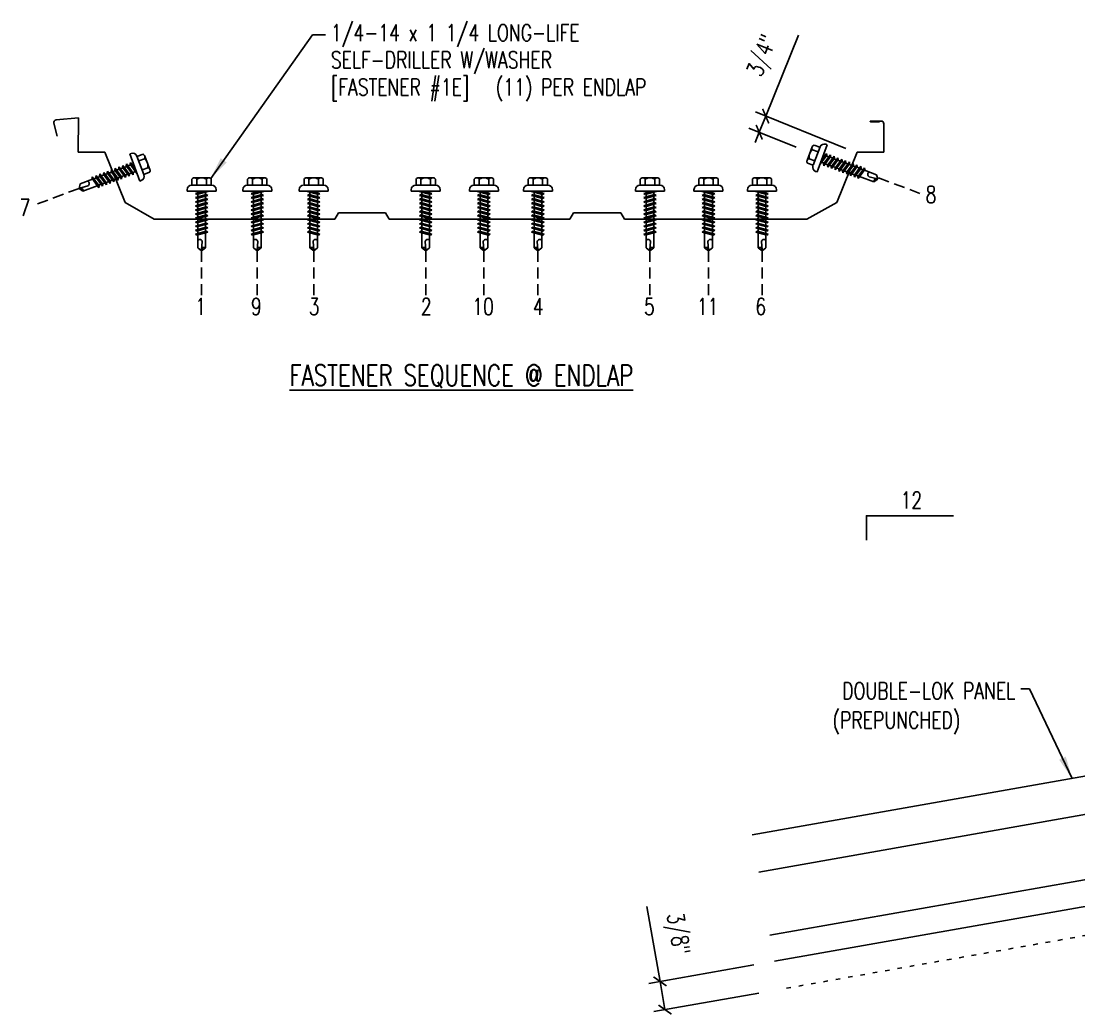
# Model space of a CAD drawing. Header units: inches. Extents: x 2.2 to 47.3, y 3.6 to 44.3.
# Drawn here: x 2.23 to 25.86, y 22.07 to 44.28 of the extents above; entities that cross this region are included whole.
import ezdxf
from ezdxf.enums import TextEntityAlignment as Align

# ---------------------------------------------------------------- set-up
doc = ezdxf.new("R2010")
doc.units = ezdxf.units.IN
doc.header["$MEASUREMENT"] = 0
doc.linetypes.add('ACAD_ISO07W100', pattern=[3, 0, -3])
doc.linetypes.add('HIDDEN', pattern=[0.375, 0.25, -0.125])
for name, color, linetype in [('DIM', 7, 'Continuous'), ('FASTENER', 9, 'Continuous'), ('LABEL', 6, 'Continuous'), ('MARK', 1, 'Continuous'), ('PANEL', 11, 'Continuous'), ('PANEL-S', 11, 'Continuous'), ('TEXT', 2, 'Continuous')]:
    doc.layers.add(name, color=color, linetype=linetype)
doc.styles.add('ARCHITEXT', font='ROMANS.shx', dxfattribs={"width": 0.8, "height": 0.375})
doc.styles.add('TEXT1', font='ROMANS.shx', dxfattribs={"width": 0.75, "height": 0.375})
doc.dimstyles.new('DETAIL', dxfattribs={"dimscale": 4, "dimtxt": 0.09375, "dimasz": 0.0625, "dimexe": 0.0625, "dimexo": 0.125, "dimgap": 0.0625, "dimtad": 1, "dimdec": 4, "dimzin": 3, "dimdsep": 46, "dimlunit": 4, "dimtxsty": 'TEXT1', "dimblk": 'ARCHTICK', "dimcen": 0.0625, "dimclrd": 7, "dimclre": 7, "dimclrt": 2, "dimadec": 0, "dimazin": 0, "dimtfac": 0.59375, "dimtdec": 4, "dimtmove": 0, "dimatfit": 3, "dimfxl": 0, "dimfrac": 2, "dimtolj": 1, "dimtzin": 3, "dimarcsym": 0})
doc.dimstyles.new('DETAIL$7', dxfattribs={"dimscale": 4, "dimtxt": 0.09375, "dimasz": 0.125, "dimexe": 0.0625, "dimexo": 0.125, "dimgap": 0.0625, "dimtad": 1, "dimdec": 4, "dimzin": 3, "dimdsep": 46, "dimlunit": 4, "dimtxsty": 'TEXT1', "dimblk": 'ARCHTICK', "dimcen": 0.0625, "dimclrd": 7, "dimclre": 7, "dimclrt": 2, "dimadec": 0, "dimazin": 0, "dimtfac": 0.59375, "dimtdec": 4, "dimtmove": 0, "dimatfit": 3, "dimfxl": 0, "dimfrac": 2, "dimtolj": 1, "dimtzin": 3, "dimarcsym": 0})

# ---------------------------------------------------------------- blocks, each defined once
blk = doc.blocks.new('_ArchTick')
at = {"color": 0, "linetype": 'ByBlock', "const_width": 0.15}
blk.add_lwpolyline([(-0.5, -0.5), (0.5, 0.5)], dxfattribs=at)
blk = doc.blocks.new('*D21')
at = {"layer": 'DEFPOINTS', "color": 0}
for p in [(19.094, 23.273), (16.504, 22.817), (19.205, 22.643)]:
    blk.add_point(p, dxfattribs=at)
at = {"layer": 'DIM', "color": 7, "lineweight": -2}
for p, q in [((16.504, 22.817), (16.208, 24.492)), ((18.602, 23.186), (16.257, 22.773)), ((16.615, 22.186), (16.504, 22.817)), ((18.713, 22.556), (16.369, 22.143))]:
    blk.add_line(p, q, dxfattribs=at)
at = {"layer": 'DIM', "color": 7, "lineweight": -2, "xscale": 0.25, "yscale": 0.25, "zscale": 0.25}
for p, rotation in [((16.504, 22.817), 100.0000000000009), ((16.615, 22.186), 280.0000000000009)]:
    blk.add_blockref('_ArchTick', p, dxfattribs=dict(at, rotation=rotation))
at = {"layer": 'DIM', "color": 2, "insert": (16.862, 23.87), "char_height": 0.375, "attachment_point": 5, "rotation": 280, "style": 'TEXT1'}
blk.add_mtext('\\A1;3/8"', dxfattribs=at)
blk = doc.blocks.new('slopl1')
at = {"layer": 'MARK', "color": 6}
blk.add_lwpolyline([(0, 0), (0, 0.1368), (0.4871, 0.1368)], dxfattribs=at)
at = {"layer": 'MARK', "color": 2, "style": 'TEXT1', "width": 0.75}
blk.add_text('12', height=0.09375, dxfattribs=at).set_placement((0.1909, 0.1779))
blk.add_attdef('SLOPL1', text='', height=0.0938, dxfattribs=at).set_placement((-0.0549, 0.0243), align=Align.RIGHT)
blk = doc.blocks.new('A$C236D3EBF')
at = {"layer": 'PANEL'}
for p, q in [((-7.331, 2.656), (-7.327, 1.817)), ((-6.939, 2.74), (-7.248, 2.74)), ((-7.2, 2.716), (-6.939, 2.716)), ((16.671, 1.817), (16.669, 2.831)), ((16.669, 2.831), (17.327, 2.774)), ((17.398, 2.672), (17.304, 2.289)), ((-7.327, 1.817), (-6.538, 1.817)), ((-6.538, 1.817), (-5.929, 0.312)), ((15.273, 0.313), (15.88, 1.817)), ((15.88, 1.817), (16.671, 1.817)), ((-5.929, 0.312), (-5.035, -0.183)), ((0.395, -0.183), (0.503, 0.004)), ((0.503, 0.004), (1.911, 0.004)), ((1.911, 0.004), (2.02, -0.183)), ((7.406, -0.183), (7.514, 0.004)), ((7.514, 0.004), (8.922, 0.004)), ((8.922, 0.004), (9.031, -0.183)), ((14.413, -0.183), (15.273, 0.313)), ((-5.035, -0.183), (0.395, -0.183)), ((2.02, -0.183), (7.406, -0.183)), ((9.031, -0.183), (14.413, -0.183))]:
    blk.add_line(p, q, dxfattribs=at)
for centre, radius, start, end in [((-7.248, 2.657), 0.0833, 90.0159, 180.2544), ((-6.939, 2.728), 0.012, 269.6882, 90.3435), ((17.32, 2.693), 0.0815, 345.092, 85.0011)]:
    blk.add_arc(centre, radius, start, end, dxfattribs=at)
blk = doc.blocks.new('FZ7')
at = {"layer": 'FASTENER'}
for p, q in [((-0.215, 0.305), (-0.215, 0.171)), ((-0.161, 0.337), (0.161, 0.337)), ((-0.107, 0.305), (-0.107, 0.171)), ((0.107, 0.305), (0.107, 0.171)), ((0.215, 0.305), (0.215, 0.171)), ((-0.324, 0.071), (-0.324, 0.037)), ((-0.324, 0.037), (0.324, 0.037)), ((-0.224, 0.171), (0.215, 0.171)), ((-0.139, -0.016), (0.046, 0.037)), ((-0.104, -0.036), (0.139, 0.033)), ((-0.086, 0.037), (-0.086, -0.001)), ((-0.086, 0.037), (0.086, 0.037)), ((0.086, 0.037), (0.133, 0.037)), ((0.086, 0.018), (0.086, -0.042)), ((0.139, 0.033), (0.133, 0.037)), ((0.324, 0.071), (0.324, 0.037)), ((-0.104, -0.036), (-0.139, -0.016)), ((-0.139, -0.107), (0.104, -0.038)), ((-0.104, -0.127), (-0.139, -0.107)), ((-0.139, -0.198), (0.104, -0.128)), ((-0.104, -0.218), (-0.139, -0.198)), ((-0.139, -0.289), (0.104, -0.219)), ((-0.104, -0.127), (0.139, -0.058)), ((-0.104, -0.218), (0.139, -0.149)), ((-0.086, -0.031), (-0.086, -0.092)), ((-0.086, -0.122), (-0.086, -0.183)), ((-0.086, -0.213), (-0.086, -0.274)), ((0.086, -0.073), (0.086, -0.133)), ((0.086, -0.164), (0.086, -0.224)), ((0.139, -0.058), (0.104, -0.038)), ((0.139, -0.149), (0.104, -0.128)), ((0.139, -0.239), (0.104, -0.219)), ((-0.104, -0.309), (-0.139, -0.289)), ((-0.139, -0.38), (0.104, -0.31)), ((-0.104, -0.4), (-0.139, -0.38)), ((-0.139, -0.47), (0.104, -0.401)), ((-0.104, -0.491), (-0.139, -0.47)), ((-0.104, -0.309), (0.139, -0.239)), ((-0.104, -0.4), (0.139, -0.33)), ((-0.104, -0.491), (0.139, -0.421)), ((-0.086, -0.304), (-0.086, -0.364)), ((-0.086, -0.395), (-0.086, -0.455)), ((0.086, -0.255), (0.086, -0.315)), ((0.086, -0.345), (0.086, -0.406)), ((0.086, -0.436), (0.086, -0.497)), ((0.139, -0.33), (0.104, -0.31)), ((0.139, -0.421), (0.104, -0.401)), ((-0.139, -0.561), (0.104, -0.492)), ((-0.104, -0.581), (-0.139, -0.561)), ((-0.139, -0.652), (0.104, -0.583)), ((-0.104, -0.672), (-0.139, -0.652)), ((-0.139, -0.743), (0.104, -0.674)), ((-0.104, -0.581), (0.139, -0.512)), ((-0.104, -0.672), (0.139, -0.603)), ((-0.104, -0.763), (0.139, -0.694)), ((-0.086, -0.486), (-0.086, -0.546)), ((-0.086, -0.577), (-0.086, -0.637)), ((-0.086, -0.667), (-0.086, -0.728)), ((0.086, -0.527), (0.086, -0.588)), ((0.086, -0.618), (0.086, -0.679)), ((0.086, -0.709), (0.086, -0.77)), ((0.139, -0.512), (0.104, -0.492)), ((0.139, -0.603), (0.104, -0.583)), ((0.139, -0.694), (0.104, -0.674)), ((-0.104, -0.763), (-0.139, -0.743)), ((-0.139, -0.834), (0.104, -0.765)), ((-0.104, -0.854), (-0.139, -0.834)), ((-0.139, -0.925), (0.104, -0.856)), ((-0.104, -0.945), (-0.139, -0.925)), ((-0.104, -0.854), (0.139, -0.785)), ((-0.104, -0.945), (0.139, -0.876)), ((-0.086, -0.758), (-0.086, -0.819)), ((-0.086, -0.849), (-0.086, -0.91)), ((-0.086, -0.94), (-0.086, -1.232)), ((0.086, -0.8), (0.086, -0.861)), ((0.086, -0.891), (0.086, -1.232)), ((0.139, -0.785), (0.104, -0.765)), ((0.139, -0.876), (0.104, -0.856)), ((-0.002, -1.277), (0.014, -1.091)), ((0, -1.293), (-0.086, -1.232)), ((0, -1.293), (0.086, -1.232))]:
    blk.add_line(p, q, dxfattribs=at)
for centre, radius, start, end in [((-0.161, 0.274), 0.0628, 29.8754, 150.1246), ((0, 0.141), 0.196, 56.9974, 123.0026), ((0.161, 0.274), 0.0628, 29.8754, 150.1246), ((-0.224, 0.071), 0.1, 90, 180), ((0.224, 0.071), 0.1, 0, 90), ((-0.046, -1.102), 0.0615, 11.1445, 130.906), ((0.054, -1.278), 0.0563, 55.4585, 194.8454)]:
    blk.add_arc(centre, radius, start, end, dxfattribs=at)

msp = doc.modelspace()

# ---------------------------------------------------------------- linework, layer by layer
at = {"color": 7}
for p, q in [((18.86661, 42.15486), (19.59832, 43.96333)), ((20.65346, 41.43245), (18.63486, 42.24863)), ((18.72135, 41.79586), (18.86661, 42.15486)), ((19.54949, 41.46079), (18.4896, 41.88963)), ((18.72135, 41.79586), (18.62758, 41.56411))]:
    msp.add_line(p, q, dxfattribs=at)
at = {"layer": 'DIM', "color": 251, "linetype": 'HIDDEN'}
for p, q in [((21.38321, 40.77738), (22.31118, 40.42939)), ((3.5222, 40.54037), (2.59423, 40.19238)), ((6.25963, 39.14805), (6.25963, 38.15697)), ((7.50298, 39.14805), (7.50298, 38.15697)), ((8.76453, 39.14805), (8.76453, 38.15697)), ((11.26942, 39.14805), (11.26942, 38.15697)), ((12.56802, 39.14805), (12.56802, 38.15697)), ((13.77431, 39.14805), (13.77431, 38.15697)), ((16.2792, 39.14805), (16.2792, 38.15697)), ((17.58732, 39.14805), (17.58732, 38.15697)), ((18.7841, 39.14805), (18.7841, 38.15697))]:
    msp.add_line(p, q, dxfattribs=at)
at = {"layer": 'PANEL'}
for p, q in [((18.56288, 26.0939), (35.35827, 29.05538)), ((35.50518, 28.22223), (18.70978, 25.26075)), ((35.75419, 26.81001), (18.9588, 23.84853))]:
    msp.add_line(p, q, dxfattribs=at)
msp.add_lwpolyline([(35.35827, 29.05538), (35.85664, 26.22898), (19.06125, 23.2675)], dxfattribs=at)
at = {"layer": 'TEXT', "linetype": 'ACAD_ISO07W100', "ltscale": 0.06}
msp.add_line((29.35641, 24.43284), (19.20532, 22.64293), dxfattribs=at)

# ---------------------------------------------------------------- block references
at = {"color": 7, "xscale": 0.2499999999999988, "yscale": 0.25, "zscale": 0.25}
for p, rotation in [((18.86661, 42.15486), 247.9715482466653), ((18.72135, 41.79586), 67.9715482466653)]:
    msp.add_blockref('_ArchTick', p, dxfattribs=dict(at, rotation=rotation))
at = {"layer": 'FASTENER', "xscale": -1, "rotation": 69.4439547804174}
msp.add_blockref('FZ7', (20.16142, 41.1977), dxfattribs=at)
at = {"layer": 'FASTENER', "rotation": 290.5560452195829}
msp.add_blockref('FZ7', (4.73278, 40.99433), dxfattribs=at)
at = {"layer": 'FASTENER'}
for p in [(6.25963, 40.44094), (7.50298, 40.44094), (16.2792, 40.44094)]:
    msp.add_blockref('FZ7', p, dxfattribs=at)
at = {"layer": 'FASTENER', "xscale": -1}
for p in [(8.76453, 40.44094), (11.26942, 40.44094), (12.56802, 40.44094), (13.77431, 40.44094), (17.58732, 40.44094), (18.7841, 40.44094)]:
    msp.add_blockref('FZ7', p, dxfattribs=at)
at = {"layer": 'MARK', "xscale": 4, "yscale": 4, "zscale": 4}
msp.add_blockref('slopl1', (21.11618, 32.67526), dxfattribs=at)
at = {"layer": 'PANEL-S', "xscale": -0.75, "yscale": 0.75, "zscale": 0.75}
msp.add_blockref('A$C236D3EBF', (16.00722, 39.9908), dxfattribs=at)

# ---------------------------------------------------------------- texts
at = {"color": 2, "insert": (18.82962, 43.49178), "char_height": 0.375, "attachment_point": 5, "rotation": 67.971548, "style": 'TEXT1'}
msp.add_mtext('\\A1;3/4"', dxfattribs=at)
at = {"layer": 'LABEL', "style": 'ARCHITEXT', "width": 0.75}
msp.add_text('%%UFASTENER SEQUENCE @ ENDLAP', height=0.46875, dxfattribs=at).set_placement((8.22219, 36.12829))
at = {"layer": 'TEXT', "style": 'TEXT1', "width": 0.75}
for s, p in [('1/4-14 x 1 1/4 LONG-LIFE', (9.14854, 43.83184)), ('SELF-DRILLER W/WASHER', (9.14854, 43.2247)), ('[FASTENER #1E]', (9.14854, 42.61756)), ('(11) PER ENDLAP', (12.83488, 42.61756))]:
    msp.add_text(s, height=0.375, dxfattribs=at).set_placement(p)
at = {"layer": 'TEXT', "color": 2, "style": 'ARCHITEXT', "width": 0.75}
for s, p in [('8', (22.43864, 40.21668)), ('7', (2.19124, 39.92349)), ('1', (6.11973, 37.7114)), ('9', (7.36308, 37.7114)), ('3', (8.65442, 37.7114)), ('2', (11.15931, 37.7114)), ('10', (12.30883, 37.7114)), ('4', (13.6642, 37.7114)), ('5', (16.14699, 37.7114)), ('11', (17.32813, 37.7114)), ('6', (18.6345, 37.7114))]:
    msp.add_text(s, height=0.375, dxfattribs=at).set_placement(p)
at = {"layer": 'TEXT', "style": 'TEXT1', "width": 0.75}
for s, p in [('DOUBLE-LOK PANEL', (24.44466, 29.12364)), ('(PREPUNCHED)', (23.21729, 28.46691))]:
    msp.add_text(s, height=0.375, dxfattribs=at).set_placement(p, align=Align.RIGHT)

# ---------------------------------------------------------------- dimensions: what is measured, and where the dimension line sits
at = {"layer": 'DIM'}
dim = msp.add_aligned_dim(p1=(19.20532, 22.64293), p2=(19.09417, 23.2733), distance=2.63046, text='3/8"', dimstyle='DETAIL', dxfattribs=at)
dim.commit()
dim.dimension.update_dxf_attribs({"geometry": '*D21', "text_midpoint": (16.86186, 23.87018)})

# ---------------------------------------------------------------- leaders
for points in [[(6.46357, 40.7605), (8.74102, 43.97118), (9.02921, 43.97118)], [(25.71275, 27.35461), (24.7609, 29.35706), (24.57062, 29.35706)]]:
    msp.add_leader(points, dimstyle='DETAIL$7', dxfattribs=at)

doc.saveas('drawing.dxf')
